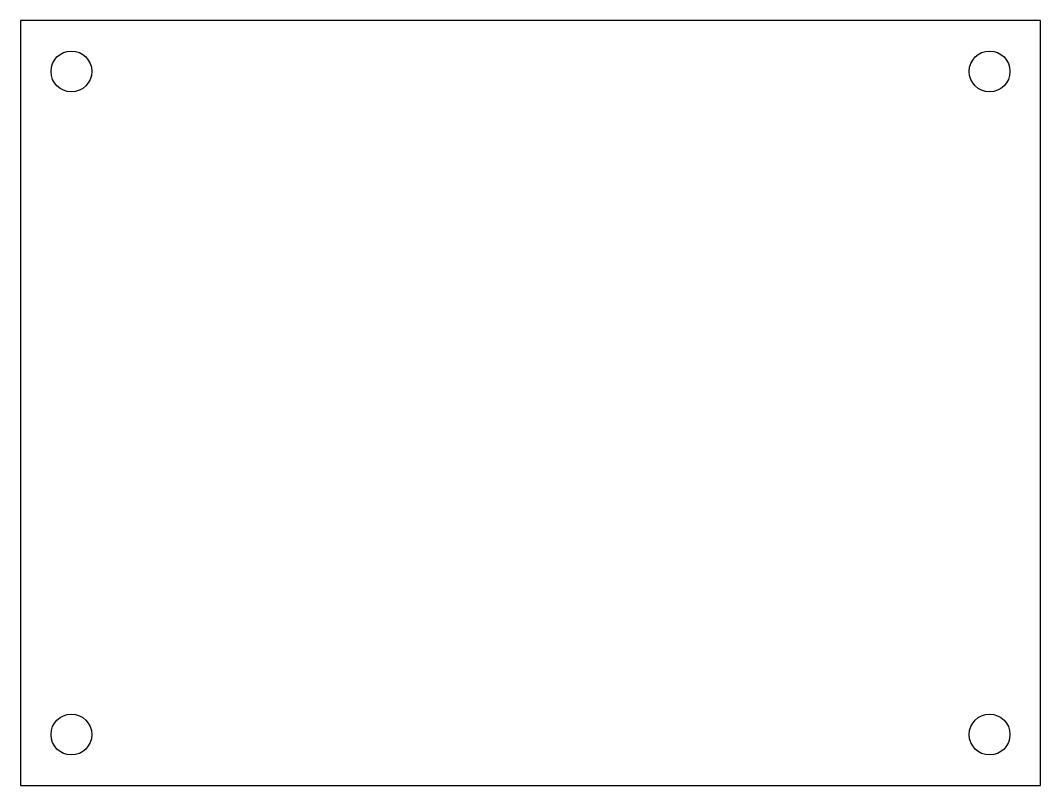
# Model space of a CAD drawing. Header units: millimetres. Extents: x 0 to 80, y 0 to 60.
import ezdxf

# ---------------------------------------------------------------- set-up
doc = ezdxf.new("R2010")
doc.units = ezdxf.units.MM
doc.layers.add('CUT', color=7, linetype='Continuous')

msp = doc.modelspace()

# ---------------------------------------------------------------- linework, layer by layer
at = {"layer": 'CUT'}
for p, q in [((0, 60), (0, 0)), ((80, 60), (0, 60)), ((80, 0), (80, 60)), ((0, 0), (80, 0))]:
    msp.add_line(p, q, dxfattribs=at)
for centre in [(4, 56), (76, 56), (4, 4), (76, 4)]:
    msp.add_circle(centre, 1.6, dxfattribs=at)

doc.saveas('drawing.dxf')
